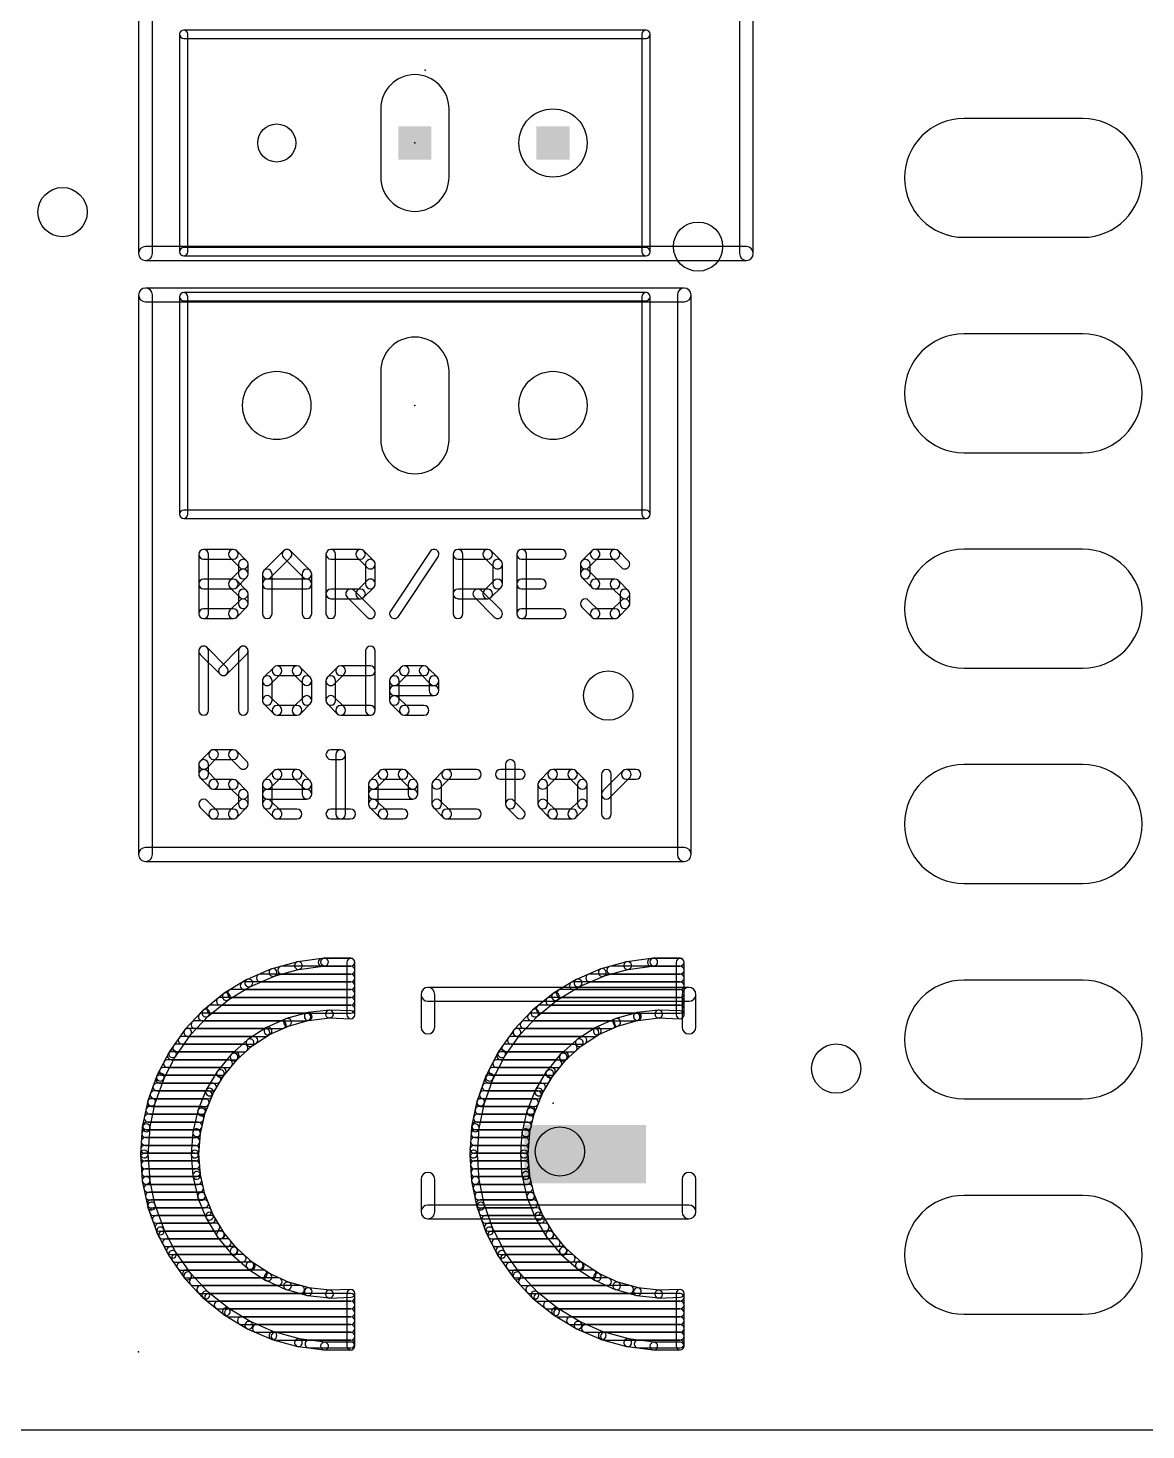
# Model space of a CAD drawing. Extents: x 0 to 96, y 1.4 to 54.7.
# Drawn here: x 21.34 to 41.89, y 2.5 to 28.28 of the extents above; entities that cross this region are included whole.
import ezdxf

# ---------------------------------------------------------------- set-up
doc = ezdxf.new("R2010")
doc.units = 0
for name, color, linetype in [('17', 178, 'CONTINUOUS'), ('18', 178, 'CONTINUOUS'), ('20', 178, 'CONTINUOUS'), ('21', 251, 'CONTINUOUS'), ('23', 178, 'CONTINUOUS'), ('27', 251, 'CONTINUOUS'), ('51', 251, 'CONTINUOUS')]:
    doc.layers.add(name, color=color, linetype=linetype)

# ---------------------------------------------------------------- blocks, each defined once
blk = doc.blocks.new('RECT')
blk.add_solid([(-0.5, -0.5), (0.5, -0.5), (-0.5, 0.5), (0.5, 0.5)])
blk = doc.blocks.new('ROUNDP')
blk.add_circle((0, 0), 0.5)
blk = doc.blocks.new('LONGP100')
blk.add_lwpolyline([(-0.5, -0.5), (0.5, -0.5, 1), (0.5, 0.5), (-0.5, 0.5, 1)], format="xyb", close=True)
blk = doc.blocks.new('ROUNDV')
blk.add_circle((0, 0), 0.5)

msp = doc.modelspace()

# ---------------------------------------------------------------- linework, layer by layer
at = {"layer": '20'}
msp.add_line((0, 2.5), (96, 2.5), dxfattribs=at)
msp.add_circle((25.908, 26.162), 0.35, dxfattribs=at)
at = {"layer": '21'}
for points in [[(34.417, 51.562), (34.417, 24.13, 1), (34.671, 24.13), (34.671, 51.562, 1)], [(23.622, 24.13), (23.622, 29.972, 1), (23.368, 29.972), (23.368, 24.13, 1)], [(32.698, 28.2382), (24.198, 28.2382, 1), (24.198, 28.0858), (32.698, 28.0858, 1)], [(24.2742, 24.162), (24.2742, 28.162, 1), (24.1218, 28.162), (24.1218, 24.162, 1)], [(32.6218, 28.162), (32.6218, 24.162, 1), (32.7742, 24.162), (32.7742, 28.162, 1)], [(34.544, 24.257), (23.495, 24.257, 1), (23.495, 24.003), (34.544, 24.003, 1)], [(32.698, 24.2382), (24.198, 24.2382, 1), (24.198, 24.0858), (32.698, 24.0858, 1)], [(33.401, 23.495), (23.495, 23.495, 1), (23.495, 23.241), (33.401, 23.241, 1)], [(23.368, 23.368), (23.368, 13.081, 1), (23.622, 13.081), (23.622, 23.368, 1)], [(33.528, 13.081), (33.528, 23.368, 1), (33.274, 23.368), (33.274, 13.081, 1)], [(32.698, 23.4122), (24.198, 23.4122, 1), (24.198, 23.2598), (32.698, 23.2598, 1)], [(24.2742, 19.336), (24.2742, 23.336, 1), (24.1218, 23.336), (24.1218, 19.336, 1)], [(32.6218, 23.336), (32.6218, 19.336, 1), (32.7742, 19.336), (32.7742, 23.336, 1)], [(32.698, 19.4122), (24.198, 19.4122, 1), (24.198, 19.2598), (32.698, 19.2598, 1)], [(23.495, 12.954), (33.401, 12.954, 1), (33.401, 13.208), (23.495, 13.208, 1)], [(25.8595, 10.8413), (26.3265, 10.97, 1), (26.2884, 11.1081), (25.8215, 10.9794, 1)], [(26.3169, 10.9681), (26.797, 11.0318, 1), (26.7782, 11.1737), (26.298, 11.11, 1)], [(26.7441, 11.0254), (27.272, 11.0254, 1), (27.272, 11.1686), (26.7441, 11.1686, 1)], [(26.7873, 11.0312), (27.2716, 11.0287, 1), (27.2724, 11.1719), (26.788, 11.1744, 1)], [(27.2004, 11.1003), (27.2004, 10.1333, 1), (27.3436, 10.1333), (27.3436, 11.1003, 1)], [(31.9125, 10.8413), (32.3795, 10.97, 1), (32.3414, 11.1081), (31.8745, 10.9794, 1)], [(32.3699, 10.9681), (32.85, 11.0318, 1), (32.8312, 11.1737), (32.351, 11.11, 1)], [(32.7971, 11.0254), (33.325, 11.0254, 1), (33.325, 11.1686), (32.7971, 11.1686, 1)], [(32.8403, 11.0312), (33.3246, 11.0287, 1), (33.3254, 11.1719), (32.841, 11.1744, 1)], [(33.2534, 11.1003), (33.2534, 10.1333, 1), (33.3966, 10.1333), (33.3966, 11.1003, 1)], [(25.4238, 10.6533), (25.8688, 10.8446, 1), (25.8122, 10.9761), (25.3672, 10.7848, 1)], [(25.6085, 10.739), (27.272, 10.739, 1), (27.272, 10.8822), (25.6085, 10.8822, 1)], [(25.9982, 10.8822), (27.272, 10.8822, 1), (27.272, 11.0254), (25.9982, 11.0254, 1)], [(31.4768, 10.6533), (31.9218, 10.8446, 1), (31.8652, 10.9761), (31.4202, 10.7848, 1)], [(31.6615, 10.739), (33.325, 10.739, 1), (33.325, 10.8822), (31.6615, 10.8822, 1)], [(32.0512, 10.8822), (33.325, 10.8822, 1), (33.325, 11.0254), (32.0512, 11.0254, 1)], [(25.0178, 10.4074), (25.4325, 10.6577, 1), (25.3585, 10.7803), (24.9438, 10.53, 1)], [(25.0727, 10.4526), (27.272, 10.4526, 1), (27.272, 10.5958), (25.0727, 10.5958, 1)], [(25.3099, 10.5958), (27.272, 10.5958, 1), (27.272, 10.739), (25.3099, 10.739, 1)], [(31.0708, 10.4074), (31.4855, 10.6577, 1), (31.4115, 10.7803), (30.9968, 10.53, 1)], [(31.1257, 10.4526), (33.325, 10.4526, 1), (33.325, 10.5958), (31.1257, 10.5958, 1)], [(31.3629, 10.5958), (33.325, 10.5958, 1), (33.325, 10.739), (31.3629, 10.739, 1)], [(24.6492, 10.1085), (25.0258, 10.4131, 1), (24.9358, 10.5244), (24.5591, 10.2198, 1)], [(24.8723, 10.3094), (27.272, 10.3094, 1), (27.272, 10.4526), (24.8723, 10.4526, 1)], [(30.7022, 10.1085), (31.0788, 10.4131, 1), (30.9888, 10.5244), (30.6121, 10.2198, 1)], [(30.9253, 10.3094), (33.325, 10.3094, 1), (33.325, 10.4526), (30.9253, 10.4526, 1)], [(24.3249, 9.7619), (24.6564, 10.1151, 1), (24.552, 10.2131), (24.2205, 9.8599, 1)], [(24.5389, 10.023), (26.4628, 10.023, 1), (26.4628, 10.1662), (24.5389, 10.1662, 1)], [(24.6953, 10.1662), (27.272, 10.1662, 1), (27.272, 10.3094), (24.6953, 10.3094, 1)], [(26.078, 10.0615), (25.7188, 9.8997, 1), (25.7777, 9.7691), (26.1368, 9.9309, 1)], [(26.468, 10.1703), (26.0883, 10.0652, 1), (26.1265, 9.9272), (26.5062, 10.0323, 1)], [(26.8699, 10.2185), (26.4787, 10.1724, 1), (26.4955, 10.0302), (26.8867, 10.0763, 1)], [(27.2746, 10.2049), (26.8809, 10.219, 1), (26.8758, 10.0758), (27.2694, 10.0617, 1)], [(30.3779, 9.7619), (30.7094, 10.1151, 1), (30.605, 10.2131), (30.2735, 9.8599, 1)], [(30.5919, 10.023), (32.5158, 10.023, 1), (32.5158, 10.1662), (30.5919, 10.1662, 1)], [(30.7483, 10.1662), (33.325, 10.1662, 1), (33.325, 10.3094), (30.7483, 10.3094, 1)], [(32.131, 10.0615), (31.7718, 9.8997, 1), (31.8307, 9.7691), (32.1898, 9.9309, 1)], [(32.521, 10.1703), (32.1413, 10.0652, 1), (32.1795, 9.9272), (32.5592, 10.0323, 1)], [(32.9229, 10.2185), (32.5317, 10.1724, 1), (32.5485, 10.0302), (32.9397, 10.0763, 1)], [(33.3276, 10.2049), (32.9339, 10.219, 1), (32.9288, 10.0758), (33.3224, 10.0617, 1)], [(24.051, 9.3744), (24.3311, 9.7695, 1), (24.2143, 9.8524), (23.9342, 9.4572, 1)], [(24.2707, 9.7366), (25.708, 9.7366, 1), (25.708, 9.8798), (24.2707, 9.8798, 1)], [(24.4045, 9.8798), (26.0081, 9.8798, 1), (26.0081, 10.023), (24.4045, 10.023, 1)], [(25.7092, 9.8944), (25.3789, 9.6798, 1), (25.4569, 9.5597), (25.7873, 9.7743, 1)], [(30.104, 9.3744), (30.3841, 9.7695, 1), (30.2673, 9.8524), (29.9872, 9.4572, 1)], [(30.3237, 9.7366), (31.761, 9.7366, 1), (31.761, 9.8798), (30.3237, 9.8798, 1)], [(30.4575, 9.8798), (32.0611, 9.8798, 1), (32.0611, 10.023), (30.4575, 10.023, 1)], [(31.7622, 9.8944), (31.4319, 9.6798, 1), (31.5099, 9.5597), (31.8403, 9.7743, 1)], [(24.0677, 9.4502), (25.3083, 9.4502, 1), (25.3083, 9.5934), (24.0677, 9.5934, 1)], [(24.1692, 9.5934), (25.4876, 9.5934, 1), (25.4876, 9.7366), (24.1692, 9.7366, 1)], [(25.3702, 9.6731), (25.0765, 9.4106, 1), (25.1719, 9.3039), (25.4656, 9.5663, 1)], [(30.1207, 9.4502), (31.3613, 9.4502, 1), (31.3613, 9.5934), (30.1207, 9.5934, 1)], [(30.2222, 9.5934), (31.5406, 9.5934, 1), (31.5406, 9.7366), (30.2222, 9.7366, 1)], [(31.4232, 9.6731), (31.1295, 9.4106, 1), (31.2249, 9.3039), (31.5186, 9.5663, 1)], [(23.8326, 8.953), (24.0561, 9.3827, 1), (23.9291, 9.4488), (23.7055, 9.0191, 1)], [(23.8987, 9.1638), (25.0239, 9.1638, 1), (25.0239, 9.307), (23.8987, 9.307, 1)], [(23.9732, 9.307), (25.1481, 9.307, 1), (25.1481, 9.4502), (23.9732, 9.4502, 1)], [(25.0689, 9.4027), (24.8186, 9.0985, 1), (24.9292, 9.0076), (25.1795, 9.3117, 1)], [(29.8856, 8.953), (30.1091, 9.3827, 1), (29.9821, 9.4488), (29.7585, 9.0191, 1)], [(29.9518, 9.1638), (31.0769, 9.1638, 1), (31.0769, 9.307), (29.9518, 9.307, 1)], [(30.0262, 9.307), (31.2011, 9.307, 1), (31.2011, 9.4502), (30.0262, 9.4502, 1)], [(31.1219, 9.4027), (30.8716, 9.0985, 1), (30.9822, 9.0076), (31.2325, 9.3117, 1)], [(23.6738, 8.5058), (23.8365, 8.962, 1), (23.7016, 9.0101), (23.5389, 8.5539, 1)], [(23.8243, 9.0206), (24.9061, 9.0206, 1), (24.9061, 9.1638), (23.8243, 9.1638, 1)], [(24.8123, 9.0896), (24.6113, 8.7508, 1), (24.7344, 8.6777), (24.9354, 9.0165, 1)], [(29.7268, 8.5058), (29.8895, 8.962, 1), (29.7546, 9.0101), (29.5919, 8.5539, 1)], [(29.8773, 9.0206), (30.9591, 9.0206, 1), (30.9591, 9.1638), (29.8773, 9.1638, 1)], [(30.8653, 9.0896), (30.6643, 8.7508, 1), (30.7874, 8.6777), (30.9884, 9.0165, 1)], [(23.7048, 8.7342), (24.7272, 8.7342, 1), (24.7272, 8.8774), (23.7048, 8.8774, 1)], [(23.7558, 8.8774), (24.8121, 8.8774, 1), (24.8121, 9.0206), (23.7558, 9.0206, 1)], [(24.6064, 8.741), (24.4594, 8.3755, 1), (24.5922, 8.3221), (24.7393, 8.6875, 1)], [(29.7578, 8.7342), (30.7802, 8.7342, 1), (30.7802, 8.8774), (29.7578, 8.8774, 1)], [(29.8088, 8.8774), (30.8651, 8.8774, 1), (30.8651, 9.0206), (29.8088, 9.0206, 1)], [(30.6594, 8.741), (30.5124, 8.3755, 1), (30.6452, 8.3221), (30.7923, 8.6875, 1)], [(23.5776, 8.041), (23.6764, 8.5152, 1), (23.5363, 8.5444), (23.4374, 8.0703, 1)], [(23.6042, 8.4478), (24.5944, 8.4478, 1), (24.5944, 8.591), (23.6042, 8.591, 1)], [(23.6537, 8.591), (24.6521, 8.591, 1), (24.6521, 8.7342), (23.6537, 8.7342, 1)], [(29.6306, 8.041), (29.7294, 8.5152, 1), (29.5893, 8.5444), (29.4904, 8.0703, 1)], [(29.6572, 8.4478), (30.6474, 8.4478, 1), (30.6474, 8.591), (29.6572, 8.591, 1)], [(29.7067, 8.591), (30.7051, 8.591, 1), (30.7051, 8.7342), (29.7067, 8.7342, 1)], [(23.5445, 8.1614), (24.4987, 8.1614, 1), (24.4987, 8.3046), (23.5445, 8.3046, 1)], [(23.5743, 8.3046), (24.5368, 8.3046, 1), (24.5368, 8.4478), (23.5743, 8.4478, 1)], [(24.4561, 8.3651), (24.3665, 7.9815, 1), (24.5059, 7.9489), (24.5955, 8.3325, 1)], [(29.5975, 8.1614), (30.5517, 8.1614, 1), (30.5517, 8.3046), (29.5975, 8.3046, 1)], [(29.6273, 8.3046), (30.5898, 8.3046, 1), (30.5898, 8.4478), (29.6273, 8.4478, 1)], [(30.5091, 8.3651), (30.4195, 7.9815, 1), (30.5589, 7.9489), (30.6485, 8.3325, 1)], [(23.5458, 7.5675), (23.5789, 8.0507, 1), (23.436, 8.0605), (23.4029, 7.5773, 1)], [(23.5, 7.875), (24.4348, 7.875, 1), (24.4348, 8.0182), (23.5, 8.0182, 1)], [(23.5146, 8.0182), (24.4653, 8.0182, 1), (24.4653, 8.1614), (23.5146, 8.1614, 1)], [(24.3648, 7.9707), (24.3347, 7.5779, 1), (24.4775, 7.5669), (24.5076, 7.9597, 1)], [(29.5988, 7.5675), (29.6319, 8.0507, 1), (29.489, 8.0605), (29.4559, 7.5773, 1)], [(29.553, 7.875), (30.4878, 7.875, 1), (30.4878, 8.0182), (29.553, 8.0182, 1)], [(29.5676, 8.0182), (30.5183, 8.0182, 1), (30.5183, 8.1614), (29.5676, 8.1614, 1)], [(30.4178, 7.9707), (30.3877, 7.5779, 1), (30.5305, 7.5669), (30.5606, 7.9597, 1)], [(23.4902, 7.7318), (24.4238, 7.7318, 1), (24.4238, 7.875), (23.4902, 7.875, 1)], [(29.5432, 7.7318), (30.4768, 7.7318, 1), (30.4768, 7.875), (29.5432, 7.875, 1)], [(23.5789, 7.0941), (23.5458, 7.5773, 1), (23.4029, 7.5675), (23.436, 7.0843, 1)], [(23.4781, 7.4454), (24.4103, 7.4454, 1), (24.4103, 7.5886), (23.4781, 7.5886, 1)], [(23.4803, 7.5886), (24.4128, 7.5886, 1), (24.4128, 7.7318), (23.4803, 7.7318, 1)], [(24.3347, 7.5669), (24.3648, 7.1741, 1), (24.5076, 7.1851), (24.4775, 7.5779, 1)], [(29.6319, 7.0941), (29.5988, 7.5773, 1), (29.4559, 7.5675), (29.489, 7.0843, 1)], [(29.5311, 7.4454), (30.4633, 7.4454, 1), (30.4633, 7.5886), (29.5311, 7.5886, 1)], [(29.5333, 7.5886), (30.4658, 7.5886, 1), (30.4658, 7.7318), (29.5333, 7.7318, 1)], [(30.3877, 7.5669), (30.4178, 7.1741, 1), (30.5606, 7.1851), (30.5305, 7.5779, 1)], [(23.488, 7.3022), (24.4213, 7.3022, 1), (24.4213, 7.4454), (23.488, 7.4454, 1)], [(23.4978, 7.159), (24.4323, 7.159, 1), (24.4323, 7.3022), (23.4978, 7.3022, 1)], [(24.3665, 7.1633), (24.4561, 6.7797, 1), (24.5955, 6.8123), (24.5059, 7.1959, 1)], [(29.541, 7.3022), (30.4743, 7.3022, 1), (30.4743, 7.4454), (29.541, 7.4454, 1)], [(29.5508, 7.159), (30.4853, 7.159, 1), (30.4853, 7.3022), (29.5508, 7.3022, 1)], [(30.4195, 7.1633), (30.5091, 6.7797, 1), (30.6485, 6.8123), (30.5589, 7.1959, 1)], [(23.6764, 6.6296), (23.5776, 7.1038, 1), (23.4374, 7.0745), (23.5363, 6.6004, 1)], [(23.5079, 7.0158), (24.4577, 7.0158, 1), (24.4577, 7.159), (23.5079, 7.159, 1)], [(23.5377, 6.8726), (24.4912, 6.8726, 1), (24.4912, 7.0158), (23.5377, 7.0158, 1)], [(29.7294, 6.6296), (29.6306, 7.1038, 1), (29.4904, 7.0745), (29.5893, 6.6004, 1)], [(29.5609, 7.0158), (30.5107, 7.0158, 1), (30.5107, 7.159), (29.5609, 7.159, 1)], [(29.5907, 6.8726), (30.5442, 6.8726, 1), (30.5442, 7.0158), (29.5907, 7.0158, 1)], [(23.5676, 6.7294), (24.5246, 6.7294, 1), (24.5246, 6.8726), (23.5676, 6.8726, 1)], [(23.5974, 6.5862), (24.5814, 6.5862, 1), (24.5814, 6.7294), (23.5974, 6.7294, 1)], [(24.4594, 6.7693), (24.6064, 6.4038, 1), (24.7393, 6.4573), (24.5922, 6.8227, 1)], [(29.6206, 6.7294), (30.5776, 6.7294, 1), (30.5776, 6.8726), (29.6206, 6.8726, 1)], [(29.6504, 6.5862), (30.6344, 6.5862, 1), (30.6344, 6.7294), (29.6504, 6.7294, 1)], [(30.5124, 6.7693), (30.6594, 6.4038, 1), (30.7923, 6.4573), (30.6452, 6.8227, 1)], [(23.8365, 6.1828), (23.6738, 6.639, 1), (23.5389, 6.5909), (23.7016, 6.1347, 1)], [(23.6421, 6.443), (24.639, 6.443, 1), (24.639, 6.5862), (23.6421, 6.5862, 1)], [(24.6113, 6.394), (24.8123, 6.0552, 1), (24.9354, 6.1283), (24.7344, 6.4671, 1)], [(29.8895, 6.1828), (29.7268, 6.639, 1), (29.5919, 6.5909), (29.7546, 6.1347, 1)], [(29.6951, 6.443), (30.692, 6.443, 1), (30.692, 6.5862), (29.6951, 6.5862, 1)], [(30.6643, 6.394), (30.8653, 6.0552, 1), (30.9884, 6.1283), (30.7874, 6.4671, 1)], [(23.6932, 6.2998), (24.7079, 6.2998, 1), (24.7079, 6.443), (23.6932, 6.443, 1)], [(23.7443, 6.1566), (24.7929, 6.1566, 1), (24.7929, 6.2998), (23.7443, 6.2998, 1)], [(24.0561, 5.7621), (23.8326, 6.1918, 1), (23.7055, 6.1257), (23.9291, 5.696, 1)], [(29.7462, 6.2998), (30.7609, 6.2998, 1), (30.7609, 6.443), (29.7462, 6.443, 1)], [(29.7973, 6.1566), (30.8459, 6.1566, 1), (30.8459, 6.2998), (29.7973, 6.2998, 1)], [(30.1091, 5.7621), (29.8856, 6.1918, 1), (29.7585, 6.1257), (29.9821, 5.696, 1)], [(23.8074, 6.0134), (24.8794, 6.0134, 1), (24.8794, 6.1566), (23.8074, 6.1566, 1)], [(23.8819, 5.8702), (24.9973, 5.8702, 1), (24.9973, 6.0134), (23.8819, 6.0134, 1)], [(24.8186, 6.0463), (25.0689, 5.7421, 1), (25.1795, 5.8331), (24.9292, 6.1372, 1)], [(29.8604, 6.0134), (30.9324, 6.0134, 1), (30.9324, 6.1566), (29.8604, 6.1566, 1)], [(29.9349, 5.8702), (31.0503, 5.8702, 1), (31.0503, 6.0134), (29.9349, 6.0134, 1)], [(30.8716, 6.0463), (31.1219, 5.7421, 1), (31.2325, 5.8331), (30.9822, 6.1372, 1)], [(23.9564, 5.727), (25.1151, 5.727, 1), (25.1151, 5.8702), (23.9564, 5.8702, 1)], [(24.3311, 5.3753), (24.051, 5.7704, 1), (23.9342, 5.6876), (24.2143, 5.2924, 1)], [(24.0448, 5.5838), (25.2721, 5.5838, 1), (25.2721, 5.727), (24.0448, 5.727, 1)], [(25.0765, 5.7342), (25.3702, 5.4717, 1), (25.4656, 5.5785), (25.1719, 5.8409, 1)], [(30.0094, 5.727), (31.1681, 5.727, 1), (31.1681, 5.8702), (30.0094, 5.8702, 1)], [(30.3841, 5.3753), (30.104, 5.7704, 1), (29.9872, 5.6876), (30.2673, 5.2924, 1)], [(30.0978, 5.5838), (31.3251, 5.5838, 1), (31.3251, 5.727), (30.0978, 5.727, 1)], [(31.1295, 5.7342), (31.4232, 5.4717, 1), (31.5186, 5.5785), (31.2249, 5.8409, 1)], [(24.1463, 5.4406), (25.4377, 5.4406, 1), (25.4377, 5.5838), (24.1463, 5.5838, 1)], [(24.2478, 5.2974), (25.6581, 5.2974, 1), (25.6581, 5.4406), (24.2478, 5.4406, 1)], [(25.3789, 5.465), (25.7092, 5.2504, 1), (25.7873, 5.3705), (25.4569, 5.5851, 1)], [(30.1993, 5.4406), (31.4907, 5.4406, 1), (31.4907, 5.5838), (30.1993, 5.5838, 1)], [(30.3008, 5.2974), (31.7111, 5.2974, 1), (31.7111, 5.4406), (30.3008, 5.4406, 1)], [(31.4319, 5.465), (31.7622, 5.2504, 1), (31.8403, 5.3705), (31.5099, 5.5851, 1)], [(24.6564, 5.0297), (24.3249, 5.3829, 1), (24.2205, 5.2849), (24.552, 4.9317, 1)], [(24.3741, 5.1542), (25.9361, 5.1542, 1), (25.9361, 5.2974), (24.3741, 5.2974, 1)], [(25.7188, 5.2451), (26.078, 5.0833, 1), (26.1368, 5.2139), (25.7777, 5.3757, 1)], [(26.0883, 5.0796), (26.468, 4.9745, 1), (26.5062, 5.1125), (26.1265, 5.2176, 1)], [(30.7094, 5.0297), (30.3779, 5.3829, 1), (30.2735, 5.2849), (30.605, 4.9317, 1)], [(30.4271, 5.1542), (31.9891, 5.1542, 1), (31.9891, 5.2974), (30.4271, 5.2974, 1)], [(31.7718, 5.2451), (32.131, 5.0833, 1), (32.1898, 5.2139), (31.8307, 5.3757, 1)], [(32.1413, 5.0796), (32.521, 4.9745, 1), (32.5592, 5.1125), (32.1795, 5.2176, 1)], [(24.5085, 5.011), (26.3458, 5.011, 1), (26.3458, 5.1542), (24.5085, 5.1542, 1)], [(25.0258, 4.7317), (24.6492, 5.0363, 1), (24.5591, 4.925), (24.9358, 4.6204, 1)], [(24.6552, 4.8678), (27.272, 4.8678, 1), (27.272, 5.011), (24.6552, 5.011, 1)], [(26.4787, 4.9724), (26.8699, 4.9263, 1), (26.8867, 5.0685), (26.4955, 5.1146, 1)], [(26.8809, 4.9258), (27.2746, 4.9399, 1), (27.2694, 5.0831), (26.8758, 5.069, 1)], [(27.2004, 5.0115), (27.2004, 4.0445, 1), (27.3436, 4.0445), (27.3436, 5.0115, 1)], [(30.5615, 5.011), (32.3988, 5.011, 1), (32.3988, 5.1542), (30.5615, 5.1542, 1)], [(31.0788, 4.7317), (30.7022, 5.0363, 1), (30.6121, 4.925), (30.9888, 4.6204, 1)], [(30.7082, 4.8678), (33.325, 4.8678, 1), (33.325, 5.011), (30.7082, 5.011, 1)], [(32.5317, 4.9724), (32.9229, 4.9263, 1), (32.9397, 5.0685), (32.5485, 5.1146, 1)], [(32.9339, 4.9258), (33.3276, 4.9399, 1), (33.3224, 5.0831), (32.9288, 5.069, 1)], [(33.2534, 5.0115), (33.2534, 4.0445, 1), (33.3966, 4.0445), (33.3966, 5.0115, 1)], [(24.8323, 4.7246), (27.272, 4.7246, 1), (27.272, 4.8678), (24.8323, 4.8678, 1)], [(25.4325, 4.4871), (25.0178, 4.7374, 1), (24.9438, 4.6148), (25.3585, 4.3645, 1)], [(25.019, 4.5814), (27.272, 4.5814, 1), (27.272, 4.7246), (25.019, 4.7246, 1)], [(30.8853, 4.7246), (33.325, 4.7246, 1), (33.325, 4.8678), (30.8853, 4.8678, 1)], [(31.4855, 4.4871), (31.0708, 4.7374, 1), (30.9968, 4.6148), (31.4115, 4.3645, 1)], [(31.072, 4.5814), (33.325, 4.5814, 1), (33.325, 4.7246), (31.072, 4.7246, 1)], [(25.2563, 4.4382), (27.272, 4.4382, 1), (27.272, 4.5814), (25.2563, 4.5814, 1)], [(25.8688, 4.3002), (25.4238, 4.4915, 1), (25.3672, 4.36), (25.8122, 4.1687, 1)], [(25.5331, 4.295), (27.272, 4.295, 1), (27.272, 4.4382), (25.5331, 4.4382, 1)], [(31.3093, 4.4382), (33.325, 4.4382, 1), (33.325, 4.5814), (31.3093, 4.5814, 1)], [(31.9218, 4.3002), (31.4768, 4.4915, 1), (31.4202, 4.36), (31.8652, 4.1687, 1)], [(31.5861, 4.295), (33.325, 4.295, 1), (33.325, 4.4382), (31.5861, 4.4382, 1)], [(26.3265, 4.1748), (25.8595, 4.3035, 1), (25.8215, 4.1654), (26.2884, 4.0367, 1)], [(25.8806, 4.1518), (27.272, 4.1518, 1), (27.272, 4.295), (25.8806, 4.295, 1)], [(26.797, 4.113), (26.3169, 4.1767, 1), (26.298, 4.0348), (26.7782, 3.9711, 1)], [(26.5, 4.0086), (27.272, 4.0086, 1), (27.272, 4.1518), (26.5, 4.1518, 1)], [(32.3795, 4.1748), (31.9125, 4.3035, 1), (31.8745, 4.1654), (32.3414, 4.0367, 1)], [(31.9336, 4.1518), (33.325, 4.1518, 1), (33.325, 4.295), (31.9336, 4.295, 1)], [(32.85, 4.113), (32.3699, 4.1767, 1), (32.351, 4.0348), (32.8312, 3.9711, 1)], [(32.553, 4.0086), (33.325, 4.0086, 1), (33.325, 4.1518), (32.553, 4.1518, 1)], [(27.2716, 4.1161), (26.7873, 4.1136, 1), (26.788, 3.9704), (27.2724, 3.9729, 1)], [(33.3246, 4.1161), (32.8403, 4.1136, 1), (32.841, 3.9704), (33.3254, 3.9729, 1)]]:
    msp.add_lwpolyline(points, format="xyb", close=True, dxfattribs=at)
at = {"layer": '23'}
for p in [(28.635, 27.5), (28.448, 26.162), (28.448, 21.336), (30.988, 8.509), (23.368, 3.937)]:
    msp.add_point(p, dxfattribs=at)
at = {"layer": '27'}
for points in [[(24.6528, 17.5079), (24.6528, 18.601, 1), (24.475, 18.601), (24.475, 17.5079, 1)], [(24.5639, 18.5121), (25.1105, 18.5121, 1), (25.1105, 18.6899), (24.5639, 18.6899, 1)], [(25.0476, 18.5382), (25.2298, 18.356, 1), (25.3555, 18.4817), (25.1733, 18.6639, 1)], [(25.7962, 18.1738), (26.1605, 18.5382, 1), (26.0348, 18.6639), (25.6704, 18.2995, 1)], [(26.0348, 18.5382), (26.3992, 18.1738, 1), (26.5249, 18.2995), (26.1605, 18.6639, 1)], [(26.9916, 17.5079), (26.9916, 18.601, 1), (26.8138, 18.601), (26.8138, 17.5079, 1)], [(26.9027, 18.5121), (27.4493, 18.5121, 1), (27.4493, 18.6899), (26.9027, 18.6899, 1)], [(27.3864, 18.5382), (27.5686, 18.356, 1), (27.6943, 18.4817), (27.5121, 18.6639, 1)], [(28.1461, 17.4586), (28.8748, 18.5517, 1), (28.7269, 18.6503), (27.9981, 17.5572, 1)], [(29.3304, 17.5079), (29.3304, 18.601, 1), (29.1526, 18.601), (29.1526, 17.5079, 1)], [(29.2415, 18.5121), (29.7881, 18.5121, 1), (29.7881, 18.6899), (29.2415, 18.6899, 1)], [(29.7252, 18.5382), (29.9074, 18.356, 1), (30.0331, 18.4817), (29.8509, 18.6639, 1)], [(31.1396, 18.6899), (30.4109, 18.6899, 1), (30.4109, 18.5121), (31.1396, 18.5121, 1)], [(30.322, 18.601), (30.322, 17.5079, 1), (30.4998, 17.5079), (30.4998, 18.601, 1)], [(31.6996, 18.6639), (31.5174, 18.4817, 1), (31.6431, 18.356), (31.8253, 18.5382, 1)], [(32.1268, 18.6899), (31.7625, 18.6899, 1), (31.7625, 18.5121), (32.1268, 18.5121, 1)], [(32.3719, 18.4817), (32.1897, 18.6639, 1), (32.064, 18.5382), (32.2462, 18.356, 1)], [(25.2298, 18.2995), (25.0476, 18.1173, 1), (25.1733, 17.9916), (25.3555, 18.1738, 1)], [(25.2038, 18.4188), (25.2038, 18.2367, 1), (25.3816, 18.2367), (25.3816, 18.4188, 1)], [(25.8222, 17.5079), (25.8222, 18.2367, 1), (25.6444, 18.2367), (25.6444, 17.5079, 1)], [(26.3732, 18.2367), (26.3732, 17.5079, 1), (26.551, 17.5079), (26.551, 18.2367, 1)], [(27.5425, 18.4188), (27.5425, 18.0545, 1), (27.7203, 18.0545), (27.7203, 18.4188, 1)], [(29.8813, 18.4188), (29.8813, 18.0545, 1), (30.0591, 18.0545), (30.0591, 18.4188, 1)], [(31.4914, 18.4188), (31.4914, 18.2367, 1), (31.6692, 18.2367), (31.6692, 18.4188, 1)], [(31.5174, 18.1738), (31.6996, 17.9916, 1), (31.8253, 18.1173), (31.6431, 18.2995, 1)], [(24.5639, 17.9656), (25.1105, 17.9656, 1), (25.1105, 18.1434), (24.5639, 18.1434, 1)], [(25.0476, 17.9916), (25.2298, 17.8094, 1), (25.3555, 17.9351), (25.1733, 18.1173, 1)], [(25.7333, 17.9656), (26.4621, 17.9656, 1), (26.4621, 18.1434), (25.7333, 18.1434, 1)], [(27.5686, 18.1173), (27.3864, 17.9351, 1), (27.5121, 17.8094), (27.6943, 17.9916, 1)], [(29.9074, 18.1173), (29.7252, 17.9351, 1), (29.8509, 17.8094), (30.0331, 17.9916, 1)], [(30.4109, 17.9656), (30.7753, 17.9656, 1), (30.7753, 18.1434), (30.4109, 18.1434, 1)], [(31.7625, 17.9656), (32.1268, 17.9656, 1), (32.1268, 18.1434), (31.7625, 18.1434, 1)], [(32.064, 17.9916), (32.2462, 17.8094, 1), (32.3719, 17.9351), (32.1897, 18.1173, 1)], [(25.2038, 17.8723), (25.2038, 17.6901, 1), (25.3816, 17.6901), (25.3816, 17.8723, 1)], [(27.4493, 17.9612), (26.9027, 17.9612, 1), (26.9027, 17.7834), (27.4493, 17.7834, 1)], [(27.2042, 17.8094), (27.5686, 17.445, 1), (27.6943, 17.5708), (27.3299, 17.9351, 1)], [(29.7881, 17.9612), (29.2415, 17.9612, 1), (29.2415, 17.7834), (29.7881, 17.7834, 1)], [(29.543, 17.8094), (29.9074, 17.445, 1), (30.0331, 17.5708), (29.6687, 17.9351, 1)], [(32.2201, 17.8723), (32.2201, 17.6901, 1), (32.3979, 17.6901), (32.3979, 17.8723, 1)], [(25.1105, 17.5968), (24.5639, 17.5968, 1), (24.5639, 17.419), (25.1105, 17.419, 1)], [(25.2298, 17.7529), (25.0476, 17.5708, 1), (25.1733, 17.445), (25.3555, 17.6272, 1)], [(30.4109, 17.419), (31.1396, 17.419, 1), (31.1396, 17.5968), (30.4109, 17.5968, 1)], [(31.8253, 17.5708), (31.6431, 17.7529, 1), (31.5174, 17.6272), (31.6996, 17.445, 1)], [(32.1268, 17.5968), (31.7625, 17.5968, 1), (31.7625, 17.419), (32.1268, 17.419, 1)], [(32.2462, 17.7529), (32.064, 17.5708, 1), (32.1897, 17.445), (32.3719, 17.6272, 1)], [(24.501, 16.7602), (24.8654, 16.3958, 1), (24.9911, 16.5215), (24.6268, 16.8859, 1)], [(24.6528, 15.7299), (24.6528, 16.823, 1), (24.475, 16.823), (24.475, 15.7299, 1)], [(24.9911, 16.3958), (25.3555, 16.7602, 1), (25.2298, 16.8859), (24.8654, 16.5215, 1)], [(25.2038, 16.823), (25.2038, 15.7299, 1), (25.3816, 15.7299), (25.3816, 16.823, 1)], [(27.5425, 16.823), (27.5425, 15.7299, 1), (27.7203, 15.7299), (27.7203, 16.823, 1)], [(25.8526, 16.5215), (25.6704, 16.3393, 1), (25.7962, 16.2136), (25.9783, 16.3958, 1)], [(26.2799, 16.5476), (25.9155, 16.5476, 1), (25.9155, 16.3698), (26.2799, 16.3698, 1)], [(26.5249, 16.3393), (26.3427, 16.5215, 1), (26.217, 16.3958), (26.3992, 16.2136, 1)], [(26.9656, 16.2136), (27.1477, 16.3958, 1), (27.022, 16.5215), (26.8398, 16.3393, 1)], [(27.0849, 16.3698), (27.6314, 16.3698, 1), (27.6314, 16.5476), (27.0849, 16.5476, 1)], [(28.135, 16.2136), (28.3171, 16.3958, 1), (28.1914, 16.5215), (28.0092, 16.3393, 1)], [(28.2543, 16.3698), (28.6187, 16.3698, 1), (28.6187, 16.5476), (28.2543, 16.5476, 1)], [(28.5558, 16.3958), (28.738, 16.2136, 1), (28.8637, 16.3393), (28.6815, 16.5215, 1)], [(25.6444, 16.2765), (25.6444, 15.9121, 1), (25.8222, 15.9121), (25.8222, 16.2765, 1)], [(26.551, 15.9121), (26.551, 16.2765, 1), (26.3732, 16.2765), (26.3732, 15.9121, 1)], [(26.9916, 15.9121), (26.9916, 16.2765, 1), (26.8138, 16.2765), (26.8138, 15.9121, 1)], [(28.161, 15.9121), (28.161, 16.2765, 1), (27.9832, 16.2765), (27.9832, 15.9121, 1)], [(28.7119, 16.2765), (28.7119, 16.0943, 1), (28.8897, 16.0943), (28.8897, 16.2765, 1)], [(25.6704, 15.8492), (25.8526, 15.667, 1), (25.9783, 15.7928), (25.7962, 15.9749, 1)], [(26.3427, 15.667), (26.5249, 15.8492, 1), (26.3992, 15.9749), (26.217, 15.7928, 1)], [(27.1477, 15.7928), (26.9656, 15.9749, 1), (26.8398, 15.8492), (27.022, 15.667, 1)], [(28.8008, 16.1832), (28.0721, 16.1832, 1), (28.0721, 16.0054), (28.8008, 16.0054, 1)], [(28.3171, 15.7928), (28.135, 15.9749, 1), (28.0092, 15.8492), (28.1914, 15.667, 1)], [(25.9155, 15.641), (26.2799, 15.641, 1), (26.2799, 15.8188), (25.9155, 15.8188, 1)], [(27.6314, 15.8188), (27.0849, 15.8188, 1), (27.0849, 15.641), (27.6314, 15.641, 1)], [(28.6187, 15.8188), (28.2543, 15.8188, 1), (28.2543, 15.641), (28.6187, 15.641, 1)], [(24.6832, 14.9809), (24.501, 14.7987, 1), (24.6268, 14.673), (24.8089, 14.8552, 1)], [(25.1105, 15.0069), (24.7461, 15.0069, 1), (24.7461, 14.8291), (25.1105, 14.8291, 1)], [(25.3555, 14.7987), (25.1733, 14.9809, 1), (25.0476, 14.8552), (25.2298, 14.673, 1)], [(26.9027, 14.8291), (27.0849, 14.8291, 1), (27.0849, 15.0069), (26.9027, 15.0069, 1)], [(26.996, 14.918), (26.996, 13.8249, 1), (27.1738, 13.8249), (27.1738, 14.918, 1)], [(24.475, 14.7358), (24.475, 14.5537, 1), (24.6528, 14.5537), (24.6528, 14.7358, 1)], [(30.1144, 14.7358), (30.1144, 14.0071, 1), (30.2922, 14.0071), (30.2922, 14.7358, 1)], [(24.501, 14.4908), (24.6832, 14.3086, 1), (24.8089, 14.4343), (24.6268, 14.6165, 1)], [(24.7461, 14.2826), (25.1105, 14.2826, 1), (25.1105, 14.4604), (24.7461, 14.4604, 1)], [(25.0476, 14.3086), (25.2298, 14.1264, 1), (25.3555, 14.2521), (25.1733, 14.4343, 1)], [(25.7962, 14.3086), (25.9783, 14.4908, 1), (25.8526, 14.6165), (25.6704, 14.4343, 1)], [(25.8222, 14.0071), (25.8222, 14.3715, 1), (25.6444, 14.3715), (25.6444, 14.0071, 1)], [(25.9155, 14.4648), (26.2799, 14.4648, 1), (26.2799, 14.6426), (25.9155, 14.6426, 1)], [(26.217, 14.4908), (26.3992, 14.3086, 1), (26.5249, 14.4343), (26.3427, 14.6165, 1)], [(26.3732, 14.3715), (26.3732, 14.1893, 1), (26.551, 14.1893), (26.551, 14.3715, 1)], [(27.7452, 14.3086), (27.9273, 14.4908, 1), (27.8016, 14.6165), (27.6194, 14.4343, 1)], [(27.7712, 14.0071), (27.7712, 14.3715, 1), (27.5934, 14.3715), (27.5934, 14.0071, 1)], [(27.8645, 14.4648), (28.2289, 14.4648, 1), (28.2289, 14.6426), (27.8645, 14.6426, 1)], [(28.166, 14.4908), (28.3482, 14.3086, 1), (28.4739, 14.4343), (28.2917, 14.6165, 1)], [(28.3221, 14.3715), (28.3221, 14.1893, 1), (28.4999, 14.1893), (28.4999, 14.3715, 1)], [(28.971, 14.6165), (28.7888, 14.4343, 1), (28.9145, 14.3086), (29.0967, 14.4908, 1)], [(28.7628, 14.3715), (28.7628, 14.0071, 1), (28.9406, 14.0071), (28.9406, 14.3715, 1)], [(29.5804, 14.6426), (29.0339, 14.6426, 1), (29.0339, 14.4648), (29.5804, 14.4648, 1)], [(30.0211, 14.4648), (30.3855, 14.4648, 1), (30.3855, 14.6426), (30.0211, 14.6426, 1)], [(30.92, 14.6165), (30.7378, 14.4343, 1), (30.8635, 14.3086), (31.0457, 14.4908, 1)], [(30.7118, 14.3715), (30.7118, 14.0071, 1), (30.8896, 14.0071), (30.8896, 14.3715, 1)], [(31.3472, 14.6426), (30.9829, 14.6426, 1), (30.9829, 14.4648), (31.3472, 14.4648, 1)], [(31.5923, 14.4343), (31.4101, 14.6165, 1), (31.2844, 14.4908), (31.4666, 14.3086, 1)], [(31.6183, 14.0071), (31.6183, 14.3715, 1), (31.4405, 14.3715), (31.4405, 14.0071, 1)], [(32.059, 13.8249), (32.059, 14.5537, 1), (31.8812, 14.5537), (31.8812, 13.8249, 1)], [(32.0329, 14.1264), (32.3973, 14.4908, 1), (32.2716, 14.6165), (31.9072, 14.2521, 1)], [(32.3345, 14.4648), (32.5166, 14.4648, 1), (32.5166, 14.6426), (32.3345, 14.6426, 1)], [(25.2038, 14.1893), (25.2038, 14.0071, 1), (25.3816, 14.0071), (25.3816, 14.1893, 1)], [(26.4621, 14.2782), (25.7333, 14.2782, 1), (25.7333, 14.1004), (26.4621, 14.1004, 1)], [(28.411, 14.2782), (27.6823, 14.2782, 1), (27.6823, 14.1004), (28.411, 14.1004, 1)], [(24.8089, 13.8878), (24.6268, 14.0699, 1), (24.501, 13.9442), (24.6832, 13.762, 1)], [(25.2298, 14.0699), (25.0476, 13.8878, 1), (25.1733, 13.762), (25.3555, 13.9442, 1)], [(25.9783, 13.8878), (25.7962, 14.0699, 1), (25.6704, 13.9442), (25.8526, 13.762, 1)], [(27.9273, 13.8878), (27.7452, 14.0699, 1), (27.6194, 13.9442), (27.8016, 13.762, 1)], [(28.7888, 13.9442), (28.971, 13.762, 1), (29.0967, 13.8878), (28.9145, 14.0699, 1)], [(30.1404, 13.9442), (30.3226, 13.762, 1), (30.4483, 13.8878), (30.2661, 14.0699, 1)], [(30.7378, 13.9442), (30.92, 13.762, 1), (31.0457, 13.8878), (30.8635, 14.0699, 1)], [(31.4101, 13.762), (31.5923, 13.9442, 1), (31.4666, 14.0699), (31.2844, 13.8878, 1)], [(25.1105, 13.9138), (24.7461, 13.9138, 1), (24.7461, 13.736), (25.1105, 13.736, 1)], [(26.2799, 13.9138), (25.9155, 13.9138, 1), (25.9155, 13.736), (26.2799, 13.736, 1)], [(26.9027, 13.736), (27.2671, 13.736, 1), (27.2671, 13.9138), (26.9027, 13.9138, 1)], [(28.2289, 13.9138), (27.8645, 13.9138, 1), (27.8645, 13.736), (28.2289, 13.736, 1)], [(29.0339, 13.736), (29.5804, 13.736, 1), (29.5804, 13.9138), (29.0339, 13.9138, 1)], [(30.9829, 13.736), (31.3472, 13.736, 1), (31.3472, 13.9138), (30.9829, 13.9138, 1)]]:
    msp.add_lwpolyline(points, format="xyb", close=True, dxfattribs=at)
at = {"layer": '51'}
for points in [[(28.688, 10.382), (33.488, 10.382, 1), (33.488, 10.636), (28.688, 10.636, 1)], [(28.561, 10.509), (28.561, 9.909, 1), (28.815, 9.909), (28.815, 10.509, 1)], [(33.361, 10.509), (33.361, 9.909, 1), (33.615, 9.909), (33.615, 10.509, 1)], [(28.815, 6.509), (28.815, 7.109, 1), (28.561, 7.109), (28.561, 6.509, 1)], [(33.615, 6.509), (33.615, 7.109, 1), (33.361, 7.109), (33.361, 6.509, 1)], [(33.488, 6.636), (28.688, 6.636, 1), (28.688, 6.382), (33.488, 6.382, 1)]]:
    msp.add_lwpolyline(points, format="xyb", close=True, dxfattribs=at)

# ---------------------------------------------------------------- block references
at = {"layer": '17', "xscale": 1.2564, "yscale": 1.2564, "rotation": 270}
for name, p in [('LONGP100', (28.448, 26.162)), ('LONGP100', (28.448, 26.162)), ('ROUNDP', (30.988, 26.162)), ('ROUNDP', (30.988, 26.162)), ('LONGP100', (28.448, 21.336)), ('LONGP100', (28.448, 21.336)), ('ROUNDP', (25.908, 21.336)), ('ROUNDP', (25.908, 21.336)), ('ROUNDP', (30.988, 21.336)), ('ROUNDP', (30.988, 21.336))]:
    msp.add_blockref(name, p, dxfattribs=at)
at = {"layer": '17', "xscale": 2.1844, "yscale": 2.1844}
for p in [(39.635, 25.52), (39.635, 25.52), (39.635, 21.56), (39.635, 21.56), (39.635, 17.6), (39.635, 17.6), (39.635, 13.64), (39.635, 13.64), (39.635, 9.68), (39.635, 9.68), (39.635, 5.72), (39.635, 5.72)]:
    msp.add_blockref('LONGP100', p, dxfattribs=at)
at = {"layer": '18', "xscale": 0.9048, "yscale": 0.9048}
for p in [(21.971, 24.892), (33.655, 24.257), (32.004, 16.002), (36.195, 9.144), (31.115, 7.62)]:
    msp.add_blockref('ROUNDV', p, dxfattribs=at)
at = {"layer": '21', "xscale": 2.2385, "yscale": 1.0745}
msp.add_blockref('RECT', (31.579, 7.5724), dxfattribs=at)
at = {"layer": '51', "xscale": 0.6096, "yscale": 0.6096, "rotation": 180}
for p in [(28.448, 26.162), (30.988, 26.162)]:
    msp.add_blockref('RECT', p, dxfattribs=at)

doc.saveas('drawing.dxf')
